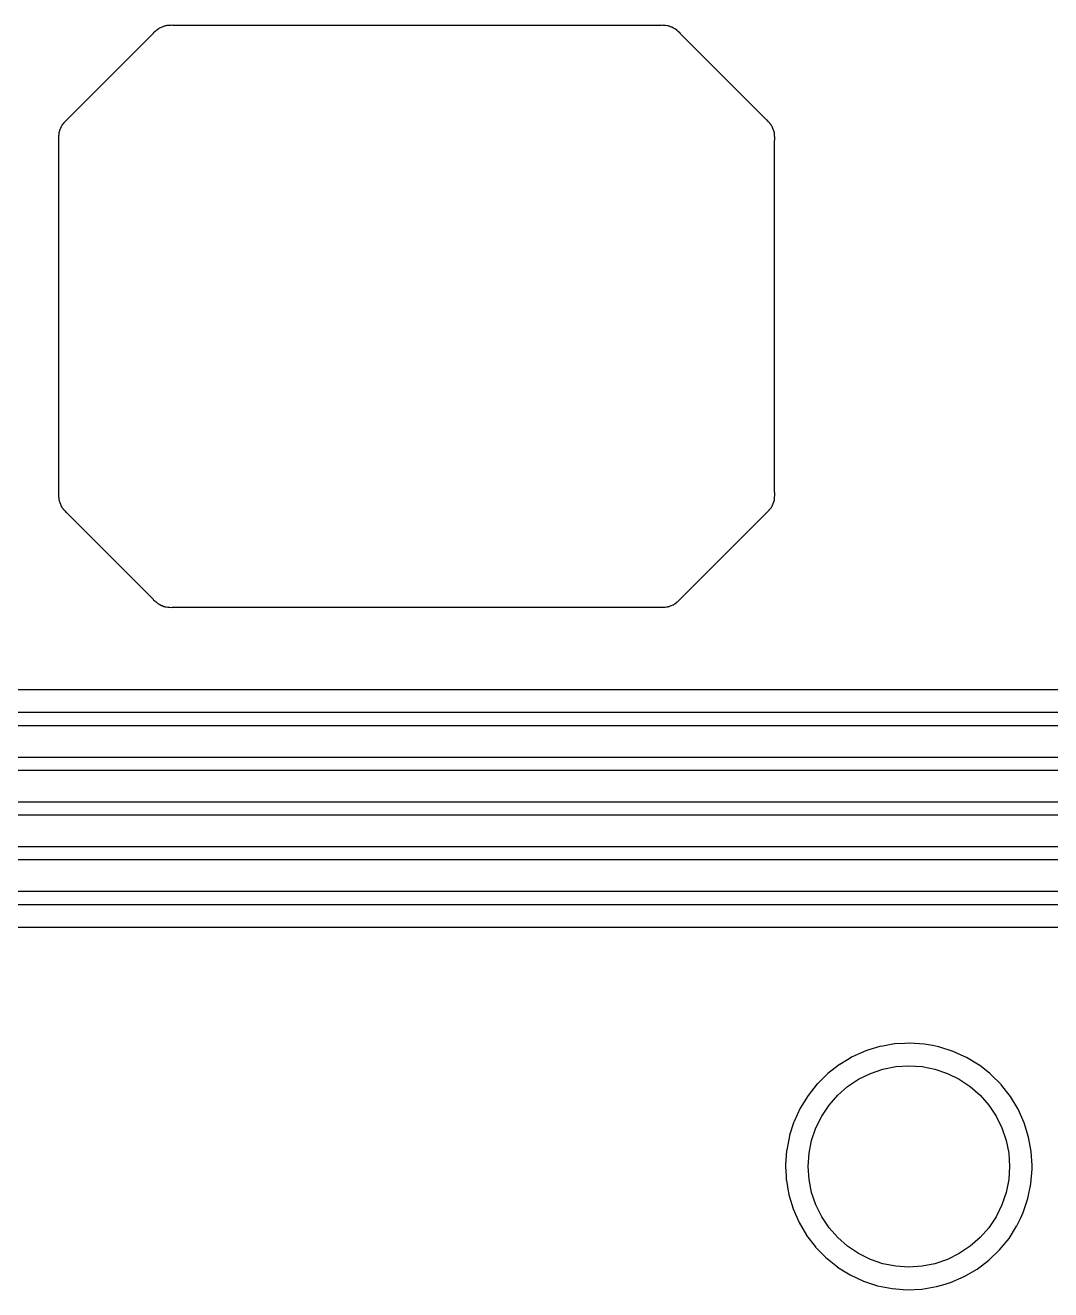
# Model space of a CAD drawing. Extents: x -3.92 to 3.92, y 0.02 to 7.83.
# Drawn here: x -0.344 to 0.558, y 4.892 to 6.004 of the extents above; entities that cross this region are included whole.
import ezdxf

# ---------------------------------------------------------------- set-up
doc = ezdxf.new("R2010")
doc.units = 0
doc.header["$MEASUREMENT"] = 0
doc.layers.add('BLACK', color=7, linetype='CONTINUOUS')

msp = doc.modelspace()

# ---------------------------------------------------------------- linework, layer by layer
at = {"layer": 'BLACK', "linetype": 'CONTINUOUS'}
for p, q in [((-0.231729, 5.99704), (-0.231961, 5.99678)), ((-0.231537, 5.99734), (-0.231729, 5.99704)), ((-0.230076, 5.9986), (-0.231537, 5.99734)), ((-0.229806, 5.99885), (-0.230076, 5.9986)), ((-0.229383, 5.99927), (-0.229806, 5.99885)), ((-0.22896, 5.99958), (-0.229383, 5.99927)), ((-0.228649, 5.99983), (-0.22896, 5.99958)), ((-0.227529, 6.00079), (-0.228649, 5.99983)), ((-0.227528, 6.00079), (-0.227529, 6.00079)), ((-0.227261, 6.00102), (-0.227528, 6.00079)), ((-0.226939, 6.00117), (-0.227261, 6.00102)), ((-0.226815, 6.00125), (-0.226939, 6.00117)), ((-0.226298, 6.00155), (-0.226815, 6.00125)), ((-0.226167, 6.00162), (-0.226298, 6.00155)), ((-0.225881, 6.00183), (-0.226167, 6.00162)), ((-0.225549, 6.00195), (-0.225881, 6.00183)), ((-0.224159, 6.00245), (-0.225549, 6.00195)), ((-0.225549, 6.00195), (-0.225549, 6.00195)), ((-0.223791, 6.0026), (-0.224159, 6.00245)), ((-0.222123, 6.00336), (-0.223791, 6.0026)), ((-0.221773, 6.00341), (-0.222123, 6.00336)), ((-0.22163, 6.00345), (-0.221773, 6.00341)), ((-0.221051, 6.0036), (-0.22163, 6.00345)), ((-0.220905, 6.00363), (-0.221051, 6.0036)), ((-0.220572, 6.00375), (-0.220905, 6.00363)), ((-0.219846, 6.00379), (-0.220572, 6.00375)), ((-0.218744, 6.00386), (-0.219846, 6.00379)), ((-0.218349, 6.0039), (-0.218744, 6.00386)), ((-0.21795, 6.00396), (-0.218349, 6.0039)), ((-0.217326, 6.00396), (-0.21795, 6.00396)), ((-0.217018, 6.00397), (-0.217326, 6.00396)), ((-0.216221, 6.00402), (-0.217018, 6.00397)), ((-0.214939, 6.0041), (-0.216221, 6.00402)), ((-0.214594, 6.00402), (-0.214939, 6.0041)), ((-0.214242, 6.00399), (-0.214594, 6.00402)), ((-0.21424, 6.00401), (-0.214242, 6.00399)), ((-0.213772, 6.00396), (-0.21424, 6.00401)), ((0.213924, 6.00396), (-0.213772, 6.00396)), ((0.214483, 6.00402), (0.213924, 6.00396)), ((0.214836, 6.00404), (0.214483, 6.00402)), ((0.214483, 6.00402), (0.214483, 6.00402)), ((0.215181, 6.00411), (0.214836, 6.00404)), ((0.216497, 6.00402), (0.215181, 6.00411)), ((0.217105, 6.00397), (0.216497, 6.00402)), ((0.217472, 6.00396), (0.217105, 6.00397)), ((0.218071, 6.00396), (0.217472, 6.00396)), ((0.218588, 6.00388), (0.218071, 6.00396)), ((0.218983, 6.00383), (0.218588, 6.00388)), ((0.22081, 6.00369), (0.218983, 6.00383)), ((0.221141, 6.00357), (0.22081, 6.00369)), ((0.221287, 6.00354), (0.221141, 6.00357)), ((0.221864, 6.00339), (0.221287, 6.00354)), ((0.222006, 6.00334), (0.221864, 6.00339)), ((0.222356, 6.00329), (0.222006, 6.00334)), ((0.222676, 6.00314), (0.222356, 6.00329)), ((0.224014, 6.00251), (0.222676, 6.00314)), ((0.222676, 6.00314), (0.222676, 6.00314)), ((0.22438, 6.00236), (0.224014, 6.00251)), ((0.226095, 6.00171), (0.22438, 6.00236)), ((0.226378, 6.0015), (0.226095, 6.00171)), ((0.226509, 6.00143), (0.226378, 6.0015)), ((0.227021, 6.00112), (0.226509, 6.00143)), ((0.227145, 6.00104), (0.227021, 6.00112)), ((0.227465, 6.00089), (0.227145, 6.00104)), ((0.22773, 6.00066), (0.227465, 6.00089)), ((0.228838, 5.99968), (0.22773, 6.00066)), ((0.229146, 5.99943), (0.228838, 5.99968)), ((0.229327, 5.99929), (0.229146, 5.99943)), ((0.229468, 5.99919), (0.229327, 5.99929)), ((0.22991, 5.99874), (0.229468, 5.99919)), ((0.230134, 5.99853), (0.22991, 5.99874)), ((0.231696, 5.99715), (0.230134, 5.99853)), ((0.231884, 5.99686), (0.231696, 5.99715)), ((0.232113, 5.99659), (0.231884, 5.99686)), ((-0.232315, 5.99634), (-0.307255, 5.9214)), ((-0.231962, 5.99678), (-0.232315, 5.99634)), ((-0.231961, 5.99678), (-0.231962, 5.99678)), ((0.232129, 5.9966), (0.232113, 5.99659)), ((0.232423, 5.99623), (0.232129, 5.9966)), ((0.307363, 5.92129), (0.232423, 5.99623)), ((-0.309557, 5.91911), (-0.309768, 5.91889)), ((-0.308412, 5.92041), (-0.309557, 5.91911)), ((-0.308178, 5.92067), (-0.308412, 5.92041)), ((-0.308412, 5.92041), (-0.308412, 5.92041)), ((-0.307879, 5.92086), (-0.308178, 5.92067)), ((-0.30761, 5.92109), (-0.307879, 5.92086)), ((-0.307255, 5.9214), (-0.307623, 5.92111)), ((-0.307623, 5.92111), (-0.30761, 5.92109)), ((0.3078, 5.92094), (0.307363, 5.92129)), ((0.308066, 5.92071), (0.307799, 5.92094)), ((0.307799, 5.92094), (0.3078, 5.92094)), ((0.308362, 5.92051), (0.308066, 5.92071)), ((0.308593, 5.92025), (0.308362, 5.92051)), ((0.309621, 5.91905), (0.308593, 5.92025)), ((0.309871, 5.91878), (0.309621, 5.91905)), ((-0.314854, 5.90796), (-0.3149, 5.90756)), ((-0.314719, 5.90979), (-0.314854, 5.90796)), ((-0.314594, 5.91012), (-0.314719, 5.90979)), ((-0.314562, 5.91026), (-0.314594, 5.91012)), ((-0.314411, 5.91084), (-0.314562, 5.91026)), ((-0.314368, 5.91098), (-0.314411, 5.91084)), ((-0.314313, 5.91133), (-0.314368, 5.91098)), ((-0.314163, 5.91165), (-0.314313, 5.91133)), ((-0.313535, 5.91299), (-0.314163, 5.91165)), ((-0.314163, 5.91165), (-0.314163, 5.91165)), ((-0.31338, 5.91336), (-0.313535, 5.91299)), ((-0.312861, 5.91474), (-0.31338, 5.91336)), ((-0.312737, 5.91507), (-0.312861, 5.91474)), ((-0.312861, 5.91474), (-0.312861, 5.91474)), ((-0.312525, 5.91535), (-0.312737, 5.91507)), ((-0.312454, 5.91549), (-0.312525, 5.91535)), ((-0.312146, 5.916), (-0.312454, 5.91549)), ((-0.312064, 5.91612), (-0.312146, 5.916)), ((-0.311914, 5.91644), (-0.312064, 5.91612)), ((-0.310869, 5.91763), (-0.311914, 5.91644)), ((-0.310702, 5.91781), (-0.310869, 5.91763)), ((-0.310451, 5.91812), (-0.310702, 5.91781)), ((-0.310315, 5.9183), (-0.310451, 5.91812)), ((-0.310209, 5.91844), (-0.310315, 5.9183)), ((-0.310315, 5.9183), (-0.310315, 5.9183)), ((-0.309768, 5.91889), (-0.310209, 5.91844)), ((0.310294, 5.91836), (0.309871, 5.91878)), ((0.310408, 5.9182), (0.310294, 5.91836)), ((0.310603, 5.91794), (0.310408, 5.9182)), ((0.310851, 5.91763), (0.310603, 5.91794)), ((0.311816, 5.9165), (0.310851, 5.91763)), ((0.312047, 5.91624), (0.311816, 5.9165)), ((0.311816, 5.9165), (0.311816, 5.9165)), ((0.312193, 5.91592), (0.312047, 5.91624)), ((0.312273, 5.91579), (0.312193, 5.91592)), ((0.312574, 5.91527), (0.312273, 5.91579)), ((0.312644, 5.91514), (0.312574, 5.91527)), ((0.312853, 5.91486), (0.312644, 5.91514)), ((0.312973, 5.91453), (0.312853, 5.91486)), ((0.313475, 5.91314), (0.312973, 5.91453)), ((0.312973, 5.91453), (0.312973, 5.91453)), ((0.313624, 5.91277), (0.313475, 5.91314)), ((0.314383, 5.9111), (0.313624, 5.91277)), ((0.314433, 5.91075), (0.314383, 5.9111)), ((0.314475, 5.91061), (0.314433, 5.91075)), ((0.314619, 5.91003), (0.314475, 5.91061)), ((0.314649, 5.90988), (0.314619, 5.91003)), ((0.314769, 5.90955), (0.314649, 5.90988)), ((0.314791, 5.9092), (0.314769, 5.90955)), ((0.314883, 5.90772), (0.314791, 5.9092)), ((-0.314994, 5.90608), (-0.315137, 5.90416)), ((-0.315137, 5.90416), (-0.315063, 5.90381)), ((-0.315063, 5.90381), (-0.315039, 5.90346)), ((-0.315039, 5.90346), (-0.315039, 5.90346)), ((-0.315039, 5.90346), (-0.31498, 5.9029)), ((-0.31498, 5.90645), (-0.314994, 5.90608)), ((-0.3149, 5.90756), (-0.31498, 5.90705)), ((-0.31498, 5.90705), (-0.31498, 5.90645)), ((-0.31498, 5.9029), (-0.31498, 5.59331)), ((0.314923, 5.90732), (0.314883, 5.90772)), ((0.31498, 5.90693), (0.314923, 5.90732)), ((0.31498, 5.9063), (0.31498, 5.90693)), ((0.31499, 5.90599), (0.31498, 5.9063)), ((0.31498, 5.90275), (0.315033, 5.90322)), ((0.31498, 5.59316), (0.31498, 5.90275)), ((0.315119, 5.90392), (0.31499, 5.90599)), ((0.315013, 5.90322), (0.315041, 5.90357)), ((0.315033, 5.90322), (0.315013, 5.90322)), ((0.315041, 5.90357), (0.315119, 5.90392)), ((-0.315041, 5.59249), (-0.315119, 5.59215)), ((-0.315119, 5.59215), (-0.315016, 5.59049)), ((-0.315013, 5.59284), (-0.315041, 5.59249)), ((-0.31498, 5.59331), (-0.315033, 5.59285)), ((-0.315033, 5.59285), (-0.315013, 5.59284)), ((-0.315016, 5.59049), (-0.31499, 5.59007)), ((-0.31499, 5.59007), (-0.31498, 5.58976)), ((-0.31498, 5.58976), (-0.31498, 5.58914)), ((-0.31498, 5.58914), (-0.314955, 5.58896)), ((-0.314955, 5.58896), (-0.314923, 5.58874)), ((-0.314923, 5.58874), (-0.314883, 5.58834)), ((-0.314883, 5.58834), (-0.314814, 5.58724)), ((-0.314814, 5.58724), (-0.314769, 5.58651)), ((-0.314769, 5.58651), (-0.314649, 5.58618)), ((-0.314649, 5.58618), (-0.314619, 5.58604)), ((-0.314619, 5.58604), (-0.314475, 5.58546)), ((-0.314475, 5.58546), (-0.314433, 5.58531)), ((-0.314433, 5.58531), (-0.314383, 5.58496)), ((0.314368, 5.58508), (0.314411, 5.58522)), ((0.314411, 5.58522), (0.314563, 5.5858)), ((0.314563, 5.5858), (0.314595, 5.58595)), ((0.314595, 5.58595), (0.314719, 5.58628)), ((0.314719, 5.58628), (0.314745, 5.58663)), ((0.314745, 5.58663), (0.314854, 5.5881)), ((0.314745, 5.58663), (0.314745, 5.58663)), ((0.314854, 5.5881), (0.3149, 5.5885)), ((0.3149, 5.5885), (0.31498, 5.58902)), ((0.315039, 5.5926), (0.31498, 5.59316)), ((0.31498, 5.58961), (0.314994, 5.58998)), ((0.31498, 5.58902), (0.31498, 5.58961)), ((0.314994, 5.58998), (0.315111, 5.59155)), ((0.315063, 5.59225), (0.315039, 5.5926)), ((0.315039, 5.5926), (0.315039, 5.5926)), ((0.315137, 5.59191), (0.315063, 5.59225)), ((0.315111, 5.59155), (0.315137, 5.59191)), ((-0.314383, 5.58496), (-0.313624, 5.5833)), ((-0.313624, 5.5833), (-0.313475, 5.58293)), ((-0.313475, 5.58293), (-0.312973, 5.58154)), ((-0.312973, 5.58154), (-0.312973, 5.58154)), ((-0.312973, 5.58154), (-0.312853, 5.58121)), ((-0.312853, 5.58121), (-0.312644, 5.58092)), ((-0.312644, 5.58092), (-0.312574, 5.58079)), ((-0.312574, 5.58079), (-0.312273, 5.58027)), ((-0.312273, 5.58027), (-0.312193, 5.58015)), ((-0.312193, 5.58015), (-0.312047, 5.57983)), ((-0.312047, 5.57983), (-0.311816, 5.57956)), ((-0.311816, 5.57956), (-0.311816, 5.57956)), ((-0.311816, 5.57956), (-0.310851, 5.57844)), ((-0.310851, 5.57844), (-0.310603, 5.57813)), ((-0.310603, 5.57813), (-0.310294, 5.5777)), ((-0.310294, 5.5777), (-0.309871, 5.57728)), ((-0.309871, 5.57728), (-0.309621, 5.57701)), ((-0.309621, 5.57701), (-0.308362, 5.57555)), ((-0.308362, 5.57555), (-0.308066, 5.57536)), ((-0.308066, 5.57536), (-0.307799, 5.57513)), ((-0.307799, 5.57513), (-0.3078, 5.57513)), ((-0.3078, 5.57513), (-0.307363, 5.57477)), ((-0.307363, 5.57477), (-0.232423, 5.49983)), ((0.232315, 5.49972), (0.307255, 5.57466)), ((0.307255, 5.57466), (0.307623, 5.57496)), ((0.30761, 5.57497), (0.307879, 5.5752)), ((0.307623, 5.57496), (0.30761, 5.57497)), ((0.307879, 5.5752), (0.308178, 5.57539)), ((0.308178, 5.57539), (0.309557, 5.57695)), ((0.309557, 5.57695), (0.309768, 5.57718)), ((0.309768, 5.57718), (0.310209, 5.57762)), ((0.310209, 5.57762), (0.310389, 5.57786)), ((0.310389, 5.57786), (0.310451, 5.57794)), ((0.310451, 5.57794), (0.310702, 5.57825)), ((0.310702, 5.57825), (0.31168, 5.57936)), ((0.31168, 5.57936), (0.311914, 5.57962)), ((0.311914, 5.57962), (0.312064, 5.57994)), ((0.312064, 5.57994), (0.312146, 5.58007)), ((0.312146, 5.58007), (0.312454, 5.58058)), ((0.312454, 5.58058), (0.312525, 5.58071)), ((0.312525, 5.58071), (0.312737, 5.58099)), ((0.312737, 5.58099), (0.31338, 5.58271)), ((0.31338, 5.58271), (0.313535, 5.58307)), ((0.313535, 5.58307), (0.31364, 5.5833)), ((0.31364, 5.5833), (0.314313, 5.58473)), ((0.314313, 5.58473), (0.314368, 5.58508)), ((-0.232423, 5.49983), (-0.232129, 5.49946)), ((-0.232129, 5.49946), (-0.232113, 5.49948)), ((-0.232113, 5.49948), (-0.231884, 5.49921)), ((-0.231884, 5.49921), (-0.231696, 5.49891)), ((-0.231696, 5.49891), (-0.231431, 5.49867)), ((-0.231431, 5.49867), (-0.231431, 5.49867)), ((-0.231431, 5.49867), (-0.230134, 5.49753)), ((-0.230134, 5.49753), (-0.22991, 5.49732)), ((-0.22991, 5.49732), (-0.229468, 5.49688)), ((-0.229468, 5.49688), (-0.229327, 5.49677)), ((-0.229327, 5.49677), (-0.229327, 5.49677)), ((-0.229327, 5.49677), (-0.229146, 5.49664)), ((-0.229146, 5.49664), (-0.228838, 5.49638)), ((-0.228838, 5.49638), (-0.22773, 5.49541)), ((0.227529, 5.49527), (0.228649, 5.49624)), ((0.228649, 5.49624), (0.22896, 5.49648)), ((0.22896, 5.49648), (0.229228, 5.49668)), ((0.229228, 5.49668), (0.229383, 5.49679)), ((0.229383, 5.49679), (0.229806, 5.49722)), ((0.229806, 5.49722), (0.230076, 5.49747)), ((0.230076, 5.49747), (0.231269, 5.49849)), ((0.231269, 5.49849), (0.231537, 5.49872)), ((0.231537, 5.49872), (0.231729, 5.49902)), ((0.231729, 5.49902), (0.231961, 5.49929)), ((0.231961, 5.49929), (0.231962, 5.49929)), ((0.231962, 5.49929), (0.232315, 5.49972)), ((-0.22773, 5.49541), (-0.227465, 5.49517)), ((-0.227465, 5.49517), (-0.227145, 5.49502)), ((-0.227145, 5.49502), (-0.227021, 5.49494)), ((-0.227021, 5.49494), (-0.226509, 5.49463)), ((-0.226509, 5.49463), (-0.226378, 5.49456)), ((-0.226378, 5.49456), (-0.226095, 5.49435)), ((-0.226095, 5.49435), (-0.22438, 5.49371)), ((-0.22438, 5.49371), (-0.224014, 5.49355)), ((-0.224014, 5.49355), (-0.222356, 5.49277)), ((-0.222356, 5.49277), (-0.222006, 5.49272)), ((-0.222006, 5.49272), (-0.221864, 5.49268)), ((-0.221864, 5.49268), (-0.221286, 5.49252)), ((-0.221286, 5.49252), (-0.221141, 5.49249)), ((-0.221141, 5.49249), (-0.22081, 5.49237)), ((-0.22081, 5.49237), (-0.220458, 5.49234)), ((-0.220458, 5.49234), (-0.220458, 5.49234)), ((-0.220458, 5.49234), (-0.218983, 5.49223)), ((-0.218983, 5.49223), (-0.218588, 5.49219)), ((-0.218588, 5.49219), (-0.218071, 5.49211)), ((-0.218071, 5.49211), (-0.217472, 5.49211)), ((-0.217472, 5.49211), (-0.217105, 5.49209)), ((-0.217105, 5.49209), (-0.215181, 5.49195)), ((-0.215181, 5.49195), (-0.214836, 5.49202)), ((-0.214836, 5.49202), (-0.214483, 5.49205)), ((-0.214483, 5.49205), (-0.213925, 5.49211)), ((-0.214483, 5.49205), (-0.214483, 5.49205)), ((-0.213925, 5.49211), (0.213772, 5.49211)), ((0.213772, 5.49211), (0.21424, 5.49205)), ((0.21424, 5.49205), (0.214242, 5.49207)), ((0.214242, 5.49207), (0.214594, 5.49205)), ((0.214594, 5.49205), (0.214939, 5.49197)), ((0.214939, 5.49197), (0.216653, 5.49207)), ((0.216653, 5.49207), (0.217018, 5.4921)), ((0.217018, 5.4921), (0.217325, 5.49211)), ((0.217325, 5.49211), (0.21795, 5.49211)), ((0.21795, 5.49211), (0.218349, 5.49216)), ((0.218349, 5.49216), (0.218744, 5.4922)), ((0.218744, 5.4922), (0.219846, 5.49227)), ((0.219846, 5.49227), (0.220572, 5.49232)), ((0.220572, 5.49232), (0.220905, 5.49244)), ((0.220905, 5.49244), (0.221051, 5.49247)), ((0.221051, 5.49247), (0.22163, 5.49261)), ((0.22163, 5.49261), (0.221773, 5.49265)), ((0.221773, 5.49265), (0.222123, 5.4927)), ((0.222123, 5.4927), (0.223791, 5.49346)), ((0.223791, 5.49346), (0.224159, 5.49361)), ((0.224159, 5.49361), (0.225549, 5.49411)), ((0.225549, 5.49411), (0.225881, 5.49423)), ((0.225549, 5.49411), (0.225549, 5.49411)), ((0.225881, 5.49423), (0.226167, 5.49444)), ((0.226167, 5.49444), (0.226298, 5.49451)), ((0.226298, 5.49451), (0.226815, 5.49481)), ((0.226815, 5.49481), (0.226939, 5.49489)), ((0.226939, 5.49489), (0.227261, 5.49504)), ((0.227261, 5.49504), (0.227528, 5.49527)), ((0.227528, 5.49527), (0.227529, 5.49527)), ((0.8647, 5.41931), (-1.4171, 5.41931)), ((-1.42699, 5.39961), (0.866142, 5.39961)), ((0.863696, 5.3878), (-1.42699, 5.3878)), ((-1.46636, 5.36024), (0.807087, 5.36024)), ((0.80464, 5.34843), (-1.46636, 5.34843)), ((-1.50573, 5.32087), (0.748031, 5.32087)), ((0.745585, 5.30906), (-1.50573, 5.30906)), ((-1.5451, 5.2815), (0.688976, 5.2815)), ((0.68653, 5.26969), (-1.5451, 5.26969)), ((-1.58447, 5.24213), (0.629921, 5.24213)), ((0.627475, 5.23031), (-1.58447, 5.23031)), ((-1.57453, 5.21061), (0.617258, 5.21061)), ((0.420455, 5.10774), (0.410014, 5.10589)), ((0.420602, 5.10777), (0.420455, 5.10774)), ((0.420455, 5.10774), (0.420455, 5.10774)), ((0.429641, 5.10826), (0.420602, 5.10777)), ((0.43349, 5.10848), (0.429641, 5.10826)), ((0.433639, 5.10848), (0.43349, 5.10848)), ((0.43349, 5.10848), (0.43349, 5.10848)), ((0.446668, 5.10763), (0.433639, 5.10848)), ((0.446814, 5.1076), (0.446668, 5.10763)), ((0.453811, 5.10629), (0.446814, 5.1076)), ((0.446814, 5.1076), (0.446814, 5.1076)), ((0.383314, 5.0964), (0.378973, 5.09382)), ((0.395256, 5.10168), (0.383314, 5.0964)), ((0.397816, 5.10246), (0.395256, 5.10168)), ((0.407603, 5.10544), (0.397816, 5.10246)), ((0.407745, 5.10549), (0.407603, 5.10544)), ((0.407603, 5.10544), (0.407603, 5.10544)), ((0.410014, 5.10589), (0.407745, 5.10549)), ((0.4595, 5.10522), (0.453811, 5.10629)), ((0.471949, 5.10128), (0.4595, 5.10522)), ((0.472084, 5.10122), (0.471949, 5.10128)), ((0.479091, 5.09803), (0.472084, 5.10122)), ((0.472084, 5.10122), (0.472084, 5.10122)), ((0.483834, 5.09588), (0.479091, 5.09803)), ((0.494985, 5.08908), (0.483834, 5.09588)), ((0.372093, 5.08973), (0.361755, 5.08175)), ((0.372221, 5.0898), (0.372093, 5.08973)), ((0.378973, 5.09382), (0.372221, 5.0898)), ((0.372221, 5.0898), (0.372221, 5.0898)), ((0.399172, 5.08184), (0.410144, 5.08556)), ((0.410144, 5.08556), (0.421509, 5.08782)), ((0.421509, 5.08782), (0.433071, 5.08858)), ((0.433071, 5.08858), (0.444633, 5.08782)), ((0.444633, 5.08782), (0.455998, 5.08556)), ((0.455998, 5.08556), (0.46697, 5.08184)), ((0.495102, 5.08899), (0.494985, 5.08908)), ((0.504418, 5.08165), (0.495102, 5.08899)), ((0.361649, 5.08165), (0.352621, 5.07276)), ((0.361755, 5.08175), (0.361649, 5.08165)), ((0.379145, 5.07028), (0.38878, 5.07671)), ((0.38878, 5.07671), (0.399172, 5.08184)), ((0.46697, 5.08184), (0.477362, 5.07671)), ((0.477362, 5.07671), (0.486997, 5.07028)), ((0.505239, 5.081), (0.504418, 5.08165)), ((0.514447, 5.07174), (0.505239, 5.081)), ((0.344314, 5.06238), (0.337462, 5.05126)), ((0.352451, 5.07259), (0.344314, 5.06238)), ((0.352621, 5.07276), (0.352451, 5.07259)), ((0.362794, 5.05393), (0.370433, 5.06264)), ((0.370433, 5.06264), (0.379145, 5.07028)), ((0.486997, 5.07028), (0.495708, 5.06264)), ((0.495708, 5.06264), (0.503348, 5.05393)), ((0.514539, 5.07162), (0.514447, 5.07174)), ((0.522385, 5.06156), (0.514539, 5.07162)), ((0.514539, 5.07162), (0.514539, 5.07162)), ((0.3374, 5.05113), (0.332059, 5.03954)), ((0.337462, 5.05126), (0.3374, 5.05113)), ((0.356356, 5.04429), (0.362794, 5.05393)), ((0.503348, 5.05393), (0.509786, 5.04429)), ((0.522476, 5.06145), (0.522385, 5.06156)), ((0.522385, 5.06156), (0.522385, 5.06156)), ((0.529211, 5.05026), (0.522476, 5.06145)), ((0.351231, 5.0339), (0.356356, 5.04429)), ((0.509786, 5.04429), (0.514911, 5.0339)), ((0.534553, 5.03835), (0.529211, 5.05026)), ((0.33195, 5.03927), (0.32812, 5.02737)), ((0.331996, 5.03941), (0.33195, 5.03927)), ((0.33195, 5.03927), (0.33195, 5.03927)), ((0.332058, 5.03954), (0.331996, 5.03941)), ((0.332059, 5.03954), (0.332058, 5.03954)), ((0.347507, 5.02293), (0.351231, 5.0339)), ((0.514911, 5.0339), (0.518635, 5.02293)), ((0.538425, 5.02588), (0.534553, 5.03835)), ((0.327965, 5.02683), (0.325542, 5.01431)), ((0.327966, 5.02683), (0.327965, 5.02683)), ((0.327994, 5.02698), (0.327966, 5.02683)), ((0.32812, 5.02737), (0.327994, 5.02698)), ((0.345246, 5.01156), (0.347507, 5.02293)), ((0.518635, 5.02293), (0.520896, 5.01156)), ((0.54077, 5.01303), (0.538425, 5.02588)), ((0.325503, 5.01401), (0.324602, 5.00129)), ((0.325514, 5.01416), (0.325503, 5.01401)), ((0.325503, 5.01401), (0.325503, 5.01401)), ((0.325542, 5.01431), (0.325514, 5.01416)), ((0.325542, 5.01431), (0.325542, 5.01431)), ((0.344488, 5), (0.345246, 5.01156)), ((0.520896, 5.01156), (0.521654, 5)), ((0.540779, 5.01288), (0.54077, 5.01303)), ((0.541488, 5.00114), (0.540779, 5.01288)), ((0.540779, 5.01288), (0.540779, 5.01288)), ((0.324602, 5.00129), (0.324591, 5.00114)), ((0.324591, 5.00114), (0.324648, 5)), ((0.324648, 5), (0.325076, 4.99141)), ((0.345246, 4.98844), (0.344488, 5)), ((0.521654, 5), (0.520896, 4.98844)), ((0.540474, 4.98471), (0.541532, 4.99773)), ((0.541556, 5), (0.541488, 5.00114)), ((0.541532, 4.99773), (0.541556, 5)), ((0.325076, 4.99141), (0.325241, 4.9881)), ((0.325241, 4.9881), (0.325266, 4.98795)), ((0.325266, 4.98795), (0.325266, 4.98795)), ((0.325266, 4.98795), (0.326616, 4.98009)), ((0.347507, 4.97707), (0.345246, 4.98844)), ((0.520896, 4.98844), (0.518635, 4.97707)), ((0.53786, 4.97192), (0.540474, 4.98471)), ((0.326616, 4.98009), (0.327452, 4.97523)), ((0.327452, 4.97523), (0.327495, 4.97508)), ((0.327495, 4.97508), (0.327495, 4.97508)), ((0.327495, 4.97508), (0.327798, 4.97407)), ((0.327798, 4.97407), (0.331193, 4.96272)), ((0.351231, 4.9661), (0.347507, 4.97707)), ((0.518635, 4.97707), (0.514911, 4.9661)), ((0.331193, 4.96272), (0.33641, 4.95075)), ((0.356356, 4.95571), (0.351231, 4.9661)), ((0.514911, 4.9661), (0.509786, 4.95571)), ((0.53404, 4.96047), (0.537813, 4.97178)), ((0.537813, 4.97178), (0.53786, 4.97192)), ((0.362794, 4.94607), (0.356356, 4.95571)), ((0.509786, 4.95571), (0.503348, 4.94607)), ((0.529503, 4.95062), (0.531263, 4.95433)), ((0.531263, 4.95433), (0.533727, 4.95954)), ((0.533727, 4.95954), (0.53404, 4.96047)), ((0.33641, 4.95075), (0.336485, 4.95062)), ((0.336485, 4.95062), (0.336486, 4.95062)), ((0.336486, 4.95062), (0.342951, 4.93962)), ((0.370433, 4.93736), (0.362794, 4.94607)), ((0.503348, 4.94607), (0.495708, 4.93736)), ((0.52117, 4.93669), (0.527879, 4.94733)), ((0.527879, 4.94733), (0.528057, 4.94761)), ((0.528057, 4.94761), (0.528058, 4.94761)), ((0.528058, 4.94761), (0.528137, 4.94774)), ((0.528137, 4.94774), (0.529503, 4.95062)), ((0.342951, 4.93962), (0.342951, 4.93962)), ((0.342951, 4.93962), (0.343027, 4.93949)), ((0.343027, 4.93949), (0.343117, 4.93937)), ((0.343117, 4.93937), (0.350857, 4.92923)), ((0.350857, 4.92923), (0.350858, 4.92923)), ((0.350858, 4.92923), (0.350948, 4.92911)), ((0.350948, 4.92911), (0.360059, 4.91976)), ((0.379145, 4.92972), (0.370433, 4.93736)), ((0.38878, 4.92329), (0.379145, 4.92972)), ((0.486997, 4.92972), (0.477362, 4.92329)), ((0.495708, 4.93736), (0.486997, 4.92972)), ((0.512927, 4.92657), (0.52117, 4.93669)), ((0.360059, 4.91976), (0.370227, 4.91157)), ((0.399172, 4.91816), (0.38878, 4.92329)), ((0.410144, 4.91444), (0.399172, 4.91816)), ((0.46697, 4.91816), (0.455998, 4.91444)), ((0.477362, 4.92329), (0.46697, 4.91816)), ((0.503526, 4.91751), (0.512927, 4.92657)), ((0.370227, 4.91157), (0.370354, 4.91149)), ((0.370354, 4.91149), (0.370354, 4.91149)), ((0.370354, 4.91149), (0.377136, 4.90726)), ((0.377136, 4.90726), (0.381306, 4.90466)), ((0.421509, 4.91218), (0.410144, 4.91444)), ((0.433071, 4.91142), (0.421509, 4.91218)), ((0.444633, 4.91218), (0.433071, 4.91142)), ((0.455998, 4.91444), (0.444633, 4.91218)), ((0.481815, 4.90308), (0.493106, 4.90964)), ((0.493106, 4.90964), (0.493225, 4.90973)), ((0.493225, 4.90973), (0.503407, 4.91742)), ((0.493225, 4.90973), (0.493225, 4.90973)), ((0.503407, 4.91742), (0.503526, 4.91751)), ((0.381306, 4.90466), (0.393135, 4.89913)), ((0.393135, 4.89913), (0.405542, 4.89507)), ((0.457433, 4.89429), (0.463023, 4.89593)), ((0.463023, 4.89593), (0.469819, 4.89793)), ((0.469819, 4.89793), (0.481815, 4.90308)), ((0.405542, 4.89507), (0.418348, 4.89252)), ((0.418348, 4.89252), (0.418496, 4.89251)), ((0.418496, 4.89251), (0.418497, 4.89251)), ((0.418497, 4.89251), (0.431218, 4.89154)), ((0.431218, 4.89154), (0.431218, 4.89154)), ((0.431218, 4.89154), (0.431367, 4.89153)), ((0.431367, 4.89153), (0.444411, 4.89211)), ((0.444411, 4.89211), (0.45729, 4.89425)), ((0.45729, 4.89425), (0.457433, 4.89429)), ((0.457433, 4.89429), (0.457433, 4.89429))]:
    msp.add_line(p, q, dxfattribs=at)

doc.saveas('drawing.dxf')
